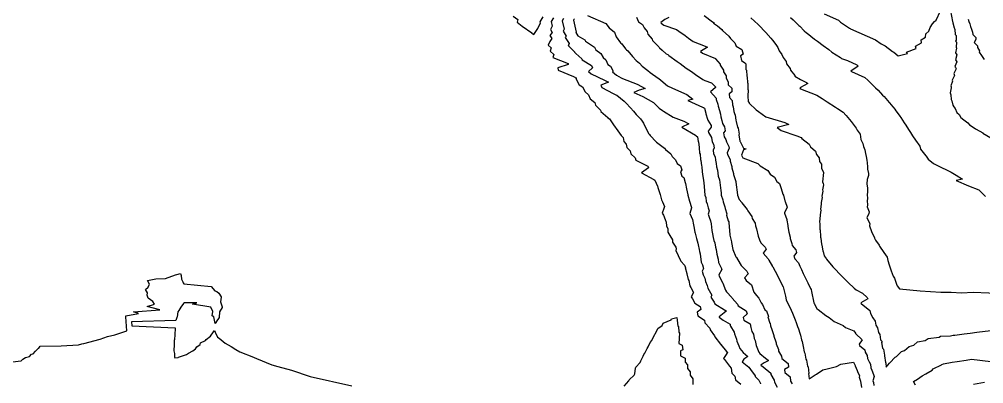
# Model space of a CAD drawing. Header units: metres. Extents: x 706349 to 713144, y 2649082 to 2655455.
# Drawn here: x 710793.2 to 711217.5, y 2652004.8 to 2652164.9 of the extents above; entities that cross this region are included whole.
import ezdxf

# ---------------------------------------------------------------- set-up
doc = ezdxf.new("R2010")
doc.units = ezdxf.units.M
doc.layers.add('C-TOPO-MAJR', color=9, linetype='Continuous')
doc.layers.add('C-TOPO-MINR', color=8, linetype='Continuous')

msp = doc.modelspace()

# ---------------------------------------------------------------- linework, layer by layer
at = {"layer": 'C-TOPO-MAJR', "color": 9, "linetype": 'Continuous', "lineweight": -3, "flags": 128}
for points, elevation in [([(711037.4, 2652165.16), (711037.19, 2652164.85), (711036.98, 2652164.51), (711038.14, 2652159.24), (711038.07, 2652159.11), (711038.98, 2652157.6), (711041.95, 2652155.89), (711042.37, 2652155.36), (711046.19, 2652152.75), (711046.91, 2652151.56), (711049.11, 2652149.85), (711050.01, 2652148.18), (711051.21, 2652147.09), (711052.12, 2652145.09), (711053.24, 2652144.39), (711054.45, 2652142.1), (711054.16, 2652141.85), (711055.88, 2652140.42), (711058.05, 2652139.27), (711058.53, 2652138.86), (711065, 2652136.48), (711068.6, 2652134.51), (711065.98, 2652133.81), (711063.58, 2652132.72), (711067.57, 2652131.03), (711072.15, 2652128.33), (711072.61, 2652127.97), (711074.65, 2652125.88), (711076.18, 2652124.92), (711076.64, 2652124.62), (711080.87, 2652121.88), (711085.5, 2652120.12), (711087.71, 2652118.95), (711084.63, 2652117.6), (711090.72, 2652114.06), (711090.96, 2652113.77), (711091.51, 2652113.32), (711091.88, 2652111.25), (711091.95, 2652111.12), (711092.35, 2652108.65), (711092.26, 2652108.42), (711092.49, 2652106.04), (711092.68, 2652105.68), (711092.95, 2652103.35), (711093.07, 2652102.87), (711093.29, 2652100.63), (711093.46, 2652100.05), (711093.67, 2652097.89), (711093.88, 2652095.79), (711094.14, 2652095.09), (711094.34, 2652093.09), (711094.54, 2652091.47), (711094.72, 2652089.5), (711094.87, 2652087.62), (711095.2, 2652086.65), (711095.42, 2652084.85), (711095.78, 2652083.77), (711096.34, 2652082.06), (711096.69, 2652080.81), (711096.28, 2652079.27), (711096.69, 2652077.98), (711097.32, 2652076.43), (711097.64, 2652075.03), (711097.84, 2652072.06), (711098.13, 2652070.72), (711098.52, 2652068.99), (711098.82, 2652067.77), (711099.13, 2652066.65), (711099.48, 2652064.8), (711099.74, 2652063.8), (711100.06, 2652061.78), (711100.62, 2652059.51), (711100.77, 2652058), (711102.17, 2652055.47), (711102.31, 2652054.99), (711101.03, 2652052.68), (711101.17, 2652052.1), (711102.61, 2652049.31), (711102.68, 2652049), (711103.94, 2652045.89), (711103.95, 2652045.83), (711104.3, 2652045.2), (711106.68, 2652042.71), (711106.88, 2652042.32), (711109.2, 2652039.72), (711109.53, 2652038.95), (711113.05, 2652036.83), (711113.45, 2652035.51), (711111.64, 2652033.95), (711112.03, 2652032.78), (711114.69, 2652031.16), (711115.05, 2652029.56), (711115.42, 2652027.8), (711116.16, 2652026.61), (711116.55, 2652024.68), (711116.92, 2652023.74), (711117.39, 2652021.65), (711117.67, 2652020.91), (711118.56, 2652018.59), (711118.99, 2652018.08), (711121.44, 2652016.02), (711122.62, 2652015.07), (711122.64, 2652014.87), (711120.92, 2652013.92), (711119.6, 2652013.06), (711119.51, 2652012.92), (711120.44, 2652012.15), (711123.79, 2652009.43), (711123.85, 2652008.82), (711125.3, 2652006.37), (711125.39, 2652005.41), (711126.62, 2652003.32)], -10), ([(711114.99, 2652165.53), (711118.23, 2652162.68), (711118.34, 2652162.58), (711118.82, 2652162.12), (711121.25, 2652159.6), (711121.63, 2652159.14), (711123.83, 2652156.69), (711124.6, 2652155.75), (711125.97, 2652153.83), (711126.95, 2652152.52), (711127.54, 2652151), (711128.68, 2652149.4), (711129.26, 2652148.2), (711130.56, 2652146.31), (711130.79, 2652145.41), (711132.36, 2652143.25), (711132.5, 2652142.63), (711134.35, 2652140.23), (711134.45, 2652139.89), (711136.89, 2652138.4), (711139.46, 2652137.14), (711140.06, 2652136.69), (711136.87, 2652134.89), (711136.53, 2652134.54), (711136.54, 2652134.5), (711136.87, 2652134.33), (711144.11, 2652131.61), (711146.36, 2652130.17), (711148.58, 2652128.72), (711152.25, 2652126.28), (711153.11, 2652125.73), (711155.73, 2652124.07), (711156.91, 2652122.79), (711157.04, 2652122.6), (711159.25, 2652119.97), (711159.56, 2652119.39), (711161.41, 2652117.16), (711161.83, 2652116.27), (711163.16, 2652114.39), (711163.37, 2652112.16), (711164.3, 2652110.42), (711164.63, 2652109.03), (711165.2, 2652107.53), (711165.44, 2652105.99), (711165.85, 2652104.68), (711166.03, 2652103), (711166.24, 2652101.84), (711166.35, 2652100.07), (711166.39, 2652099.03), (711166.79, 2652097.15), (711166.77, 2652096.23), (711166.25, 2652094.48), (711166.04, 2652092.59), (711166.42, 2652090.76), (711166.39, 2652088.85), (711166.22, 2652088.02), (711166.34, 2652086.04), (711166.19, 2652085.25), (711166.36, 2652083.21), (711166.21, 2652082.45), (711167.12, 2652080.26), (711167.02, 2652079.65), (711166.09, 2652077.65), (711167.4, 2652075.13), (711167.31, 2652074.12), (711168.18, 2652071.75), (711169.44, 2652068.92), (711169.45, 2652068.82), (711169.96, 2652067.91), (711171.45, 2652065.71), (711171.6, 2652065.23), (711173.51, 2652062.4), (711175.04, 2652060.46), (711175.35, 2652058.96), (711175.95, 2652057), (711176.76, 2652054.45), (711177.59, 2652052.02), (711178.2, 2652051.19), (711179.23, 2652048.15), (711179.46, 2652047.83), (711180.45, 2652046.54), (711189.56, 2652045.59), (711198.68, 2652045.09), (711203.12, 2652045.02), (711207.73, 2652044.75), (711212.83, 2652045.04), (711226.58, 2652044.37)], -20)]:
    msp.add_lwpolyline(points, dxfattribs=dict(at, elevation=elevation))
at = {"layer": 'C-TOPO-MINR', "color": 8, "linetype": 'Continuous', "lineweight": -3, "flags": 128}
for points, elevation in [([(711010.51, 2652166.37), (711012.48, 2652164.91), (711012.18, 2652163.73), (711014.38, 2652161.98), (711018.71, 2652158.99), (711018.71, 2652158.99), (711018.64, 2652158.85), (711019.57, 2652158.24), (711019.86, 2652158.67), (711019.84, 2652158.71), (711021.4, 2652160.85), (711021.27, 2652161.06), (711022.45, 2652163.22), (711022.33, 2652163.8), (711023.65, 2652165.95)], -4), ([(711043.2, 2652166.57), (711051.22, 2652163.02), (711052.72, 2652161.17), (711055.05, 2652159.29), (711055.75, 2652157.25), (711057.74, 2652154.6), (711057.91, 2652154.5), (711058.22, 2652154.1), (711059.96, 2652151.92), (711060.36, 2652151.56), (711060.96, 2652151.01), (711063, 2652148.63), (711064.52, 2652146.89), (711066.13, 2652145.58), (711067.28, 2652144.29), (711069.69, 2652142.38), (711070.71, 2652141.6), (711074.25, 2652139.01), (711074.56, 2652138.84), (711075.39, 2652138.14), (711078.42, 2652135.64), (711080.57, 2652134.72), (711086.94, 2652131.92), (711089.57, 2652129.85), (711087.39, 2652129.28), (711093.74, 2652126.3), (711094.22, 2652126.13), (711094.59, 2652125.89), (711095.27, 2652123.61), (711095.31, 2652123.41), (711095.98, 2652121.01), (711096.06, 2652120.59), (711097.52, 2652118.27), (711097.65, 2652117.53), (711096.28, 2652115.78), (711096.42, 2652115.13), (711097.75, 2652112.92), (711098.08, 2652111.15), (711098.64, 2652110.1), (711098.91, 2652108.45), (711098.47, 2652107.37), (711098.63, 2652105.76), (711099.29, 2652104.46), (711099.46, 2652102.96), (711099.84, 2652101.54), (711099.97, 2652100.14), (711100.44, 2652098.58), (711100.56, 2652097.29), (711100.69, 2652096.03), (711101.3, 2652094.38), (711101.42, 2652093.25), (711101.87, 2652089.64), (711101.97, 2652088.6), (711102.04, 2652087.6), (711102.73, 2652085.61), (711102.84, 2652084.73), (711103.57, 2652082.58), (711103.8, 2652081.84), (711104.47, 2652079.5), (711104.32, 2652078.93), (711105.11, 2652076.42), (711105.31, 2652075.95), (711105.41, 2652075.52), (711105.76, 2652070.3), (711105.82, 2652070), (711106.49, 2652067.07), (711106.52, 2652066.92), (711106.56, 2652066.79), (711107.11, 2652063.83), (711107.11, 2652063.83), (711107.13, 2652063.75), (711108.49, 2652060.61), (711108.67, 2652060.31), (711110.34, 2652057.43), (711110.73, 2652056.76), (711113.23, 2652054.22), (711113.89, 2652053.02), (711112.22, 2652051.33), (711113.06, 2652050.2), (711115.39, 2652048.25), (711116.32, 2652045.04), (711117.48, 2652043.53), (711118.54, 2652042.43), (711119.59, 2652040.34), (711120.24, 2652039.61), (711121.24, 2652037.3), (711121.98, 2652036.85), (711122.75, 2652034.32), (711122.52, 2652034.12), (711123.39, 2652031.46), (711123.5, 2652031.39), (711123.76, 2652030.21), (711124.26, 2652028.67), (711124.29, 2652028.57), (711125.15, 2652025.96), (711125.22, 2652025.68), (711126.05, 2652023.26), (711126.15, 2652022.79), (711126.25, 2652022.26), (711127.14, 2652019.87), (711127.27, 2652019.13), (711128.52, 2652016.87), (711128.68, 2652015.85), (711131.45, 2652013.61), (711131.58, 2652012.08), (711129.8, 2652011.09), (711130.03, 2652009.66), (711132.32, 2652007.81), (711132.51, 2652005.88), (711133.18, 2652004.75)], -12), ([(711094.54, 2652166.64), (711098.16, 2652163.77), (711098.98, 2652163.39), (711098.61, 2652163.22), (711100.41, 2652162.04), (711102.22, 2652160.42), (711102.58, 2652160.03), (711105.3, 2652157.56), (711106.04, 2652156.55), (711108.05, 2652154.64), (711108.58, 2652153.14), (711111.01, 2652151.62), (711111.61, 2652149.55), (711110.55, 2652148.9), (711110.91, 2652146.86), (711112.37, 2652145.86), (711112.81, 2652145.31), (711112.9, 2652142.92), (711113.19, 2652142.51), (711113.32, 2652139.99), (711113.5, 2652139.7), (711113.56, 2652137.05), (711113.67, 2652136.85), (711113.68, 2652134.1), (711113.81, 2652133.97), (711113.77, 2652131.17), (711113.71, 2652131.12), (711113.89, 2652128.74), (711114.27, 2652128.21), (711114.37, 2652128.14), (711117.39, 2652125.13), (711118.47, 2652124.46), (711121.68, 2652122.01), (711130.07, 2652119.51), (711131.78, 2652118.69), (711126.62, 2652117.31), (711128.38, 2652116.09), (711135.22, 2652113.73), (711137.25, 2652112.97), (711137.53, 2652112.59), (711140.75, 2652109.99), (711141.35, 2652108.95), (711143.43, 2652107.03), (711143.91, 2652105.54), (711145.14, 2652104.11), (711145.3, 2652102.39), (711146.13, 2652101.25), (711146.14, 2652099.36), (711146.66, 2652098.41), (711147.02, 2652097.64), (711146.57, 2652093.54), (711146.8, 2652092.79), (711146.98, 2652092.12), (711146.56, 2652089.99), (711146.67, 2652089.35), (711146.29, 2652087.19), (711146.37, 2652086.56), (711145.95, 2652084.37), (711146.03, 2652083.73), (711145.72, 2652081.53), (711145.95, 2652080.88), (711145.67, 2652080.31), (711145.18, 2652075.76), (711145.43, 2652075.14), (711145.41, 2652072.71), (711145.49, 2652072.2), (711145.64, 2652069.63), (711145.73, 2652069.21), (711145.82, 2652068.81), (711146.14, 2652066.15), (711146.22, 2652065.87), (711146.76, 2652063.04), (711146.86, 2652062.92), (711147.34, 2652060.99), (711148.22, 2652059.76), (711148.4, 2652059.55), (711151.16, 2652056.22), (711152.02, 2652055.3), (711154.39, 2652052.75), (711156.09, 2652051.03), (711157.82, 2652049.34), (711160.54, 2652046.73), (711161.32, 2652046), (711164.12, 2652044.57), (711166.25, 2652042.69), (711166.57, 2652042.03), (711163.46, 2652040.27), (711163.51, 2652040.09), (711167.4, 2652036.91), (711167.69, 2652035.71), (711168.78, 2652033.76), (711169.7, 2652032.31), (711170.02, 2652030.57), (711170.79, 2652029.39), (711171.2, 2652027.33), (711171.76, 2652026.4), (711172.1, 2652024.09), (711172.86, 2652023.38), (711172.51, 2652022.86), (711172.93, 2652020.4), (711173.43, 2652020), (711173.79, 2652017.27), (711173.92, 2652017.05), (711174.32, 2652014.07), (711174.36, 2652013.99), (711174.39, 2652013.92), (711174.58, 2652012.11), (711176.04, 2652013.8), (711176.26, 2652013.91), (711178.53, 2652016.49), (711179.19, 2652016.76), (711181.38, 2652018.96), (711182.7, 2652019.39), (711184.64, 2652021.2), (711186.78, 2652021.76), (711188.43, 2652023.15), (711191.78, 2652023.77), (711193.07, 2652024.66), (711197.91, 2652025.27), (711198.53, 2652025.64), (711202.9, 2652025.9), (711204, 2652026.2), (711204.81, 2652026.14), (711208.89, 2652026.78), (711211.59, 2652027.05), (711214.48, 2652027.51), (711220.6, 2652028.11)], -18), ([(711147.29, 2652167.3), (711153.54, 2652164.48), (711154.53, 2652163.72), (711158.45, 2652160.97), (711158.72, 2652160.86), (711158.83, 2652160.8), (711166.29, 2652157.47), (711169.83, 2652155.88), (711172.43, 2652154.13), (711174.16, 2652153.23), (711177.38, 2652150.81), (711177.92, 2652150.5), (711179.85, 2652148.94), (711183.96, 2652149.89), (711183.59, 2652150.43), (711187.82, 2652152.12), (711187.5, 2652153.14), (711190.2, 2652154.58), (711190.03, 2652155.86), (711191.85, 2652157.14), (711192.01, 2652158.58), (711193.4, 2652159.68), (711193.89, 2652161.26), (711194.95, 2652163), (711195.91, 2652163.89), (711196.63, 2652164.57), (711198.43, 2652168.59)], -24), ([(711202.89, 2652168.63), (711203.78, 2652163.93), (711203.85, 2652163.69), (711203.94, 2652163.42), (711204.45, 2652161.15), (711204.58, 2652160.83), (711204.72, 2652160.48), (711204.96, 2652158.26), (711205.37, 2652157.84), (711205.37, 2652155.69), (711205.12, 2652155.3), (711205.59, 2652154.84), (711205.32, 2652152.7), (711205.59, 2652152.28), (711205.11, 2652150.12), (711205.41, 2652149.71), (711205.73, 2652149.24), (711205.02, 2652147.15), (711205.33, 2652146.72), (711205.66, 2652146.22), (711204.81, 2652144.16), (711205.07, 2652143.7), (711205.32, 2652143.19), (711204.33, 2652141.16), (711204.5, 2652140.73), (711204.67, 2652140.25), (711203.65, 2652138.19), (711203.78, 2652137.78), (711203.04, 2652135.63), (711203.15, 2652135.24), (711203.24, 2652134.83), (711202.8, 2652132.66), (711202.91, 2652132.24), (711203.08, 2652131.79), (711203.17, 2652129.65), (711203.41, 2652129.15), (711203.93, 2652127.13), (711204.31, 2652126.52), (711204.92, 2652125.79), (711205.72, 2652124.03), (711206.63, 2652123.15), (711207.46, 2652121.74), (711208.73, 2652120.7), (711210.56, 2652119.39), (711211.3, 2652118.5), (711213.7, 2652117), (711214.13, 2652116.58), (711217.07, 2652114.97), (711217.12, 2652114.94), (711217.15, 2652114.92), (711220.67, 2652112.77)], -24), ([(711028.16, 2652165.58), (711027.21, 2652164.03), (711027.68, 2652161.89), (711026.87, 2652160.41), (711027.62, 2652159.17), (711026.61, 2652157.8), (711027.52, 2652156.48), (711026.6, 2652155.12), (711025.9, 2652153.58), (711027.15, 2652152.33), (711026.71, 2652150.91), (711028.43, 2652149.39), (711027.88, 2652148.18), (711034.71, 2652145.44), (711034.62, 2652145.07), (711030.14, 2652143.53), (711030.23, 2652142.59), (711036.99, 2652139.83), (711038.41, 2652139.05), (711038.09, 2652138.92), (711039.47, 2652136.07), (711040.92, 2652135.28), (711042.13, 2652133.01), (711043.67, 2652131.77), (711044.39, 2652130.04), (711046.34, 2652128.36), (711046.73, 2652127.17), (711048.92, 2652125.05), (711049.07, 2652124.36), (711052.12, 2652121.71), (711052.15, 2652121.59), (711052.8, 2652121.13), (711054.34, 2652119.06), (711054.61, 2652118.51), (711056.52, 2652115.91), (711058.03, 2652113.86), (711058.87, 2652112.97), (711059.14, 2652111.25), (711060.26, 2652110.13), (711060.54, 2652108.58), (711061.96, 2652107.19), (711062.3, 2652105.85), (711064.16, 2652104.1), (711064.4, 2652103.05), (711069.73, 2652100.38), (711069.86, 2652100.03), (711069.98, 2652099.7), (711066.97, 2652097.48), (711072.41, 2652094.58), (711072.79, 2652094.3), (711072.81, 2652094.24), (711074.01, 2652091.63), (711074.07, 2652091.33), (711074.14, 2652091), (711075.01, 2652088.42), (711075.14, 2652087.88), (711075.8, 2652085.54), (711076.22, 2652084.77), (711077.12, 2652082.63), (711076.78, 2652081.75), (711076.01, 2652079.79), (711076.63, 2652078.89), (711077.37, 2652076.96), (711077.85, 2652075.83), (711077.87, 2652074.12), (711078.46, 2652072.85), (711078.51, 2652071.33), (711079.34, 2652069.9), (711080.51, 2652068.08), (711080.58, 2652066.95), (711082.1, 2652064.85), (711082.24, 2652064.05), (711082.03, 2652063.31), (711084.09, 2652058.92), (711084.18, 2652058.58), (711085.93, 2652056.92), (711086.23, 2652055.92), (711086.2, 2652055.86), (711086.83, 2652053.26), (711086.95, 2652053.02), (711087.53, 2652050.55), (711087.7, 2652050.12), (711088.24, 2652047.78), (711088.61, 2652047.12), (711089.8, 2652044.82), (711088.8, 2652042.97), (711089.35, 2652042.14), (711090.47, 2652040.23), (711092.71, 2652038.77), (711093.02, 2652037.38), (711091.49, 2652036.2), (711091.7, 2652034.69), (711094.72, 2652032.66), (711094.86, 2652031.61), (711097.04, 2652029.23), (711097.14, 2652028.53), (711099.1, 2652025.77), (711099.14, 2652025.38), (711101.67, 2652022.1), (711101.66, 2652022.06), (711101.81, 2652022), (711104.36, 2652018.97), (711104.96, 2652018.47), (711104.46, 2652018.14), (711102.95, 2652015.92), (711103.48, 2652015.49), (711105.69, 2652012.52), (711106.39, 2652011.58), (711106.74, 2652009.48), (711108, 2652008.16), (711108.3, 2652006.46), (711110.6, 2652004.59)], -6), ([(711032.68, 2652165.22), (711032.1, 2652164.27), (711032.91, 2652160.57), (711032.47, 2652159.76), (711033.83, 2652157.5), (711033.38, 2652156.89), (711035.17, 2652154.28), (711034.9, 2652153.87), (711034.68, 2652153.41), (711037.47, 2652150.62), (711037.44, 2652150.53), (711038.12, 2652149.93), (711040.71, 2652147.56), (711040.9, 2652147.14), (711044.89, 2652144.66), (711045.45, 2652143.59), (711043.56, 2652141.98), (711044.81, 2652140.94), (711050.68, 2652138.18), (711052.42, 2652137.23), (711049.07, 2652135.93), (711049.54, 2652134.96), (711054.45, 2652132.28), (711055.65, 2652131.78), (711056.09, 2652131.52), (711059.32, 2652128.92), (711060.21, 2652128.01), (711062.08, 2652126.06), (711063.46, 2652124.6), (711064.55, 2652123.12), (711066.48, 2652121.17), (711067.25, 2652120.13), (711067.86, 2652119.33), (711070.08, 2652114.75), (711070.44, 2652114.26), (711070.73, 2652113.87), (711073.32, 2652111.12), (711073.33, 2652111.09), (711073.51, 2652110.91), (711077.04, 2652108.37), (711077.48, 2652107.75), (711079.81, 2652105.74), (711080.45, 2652104.61), (711081.94, 2652103.13), (711082.59, 2652101.63), (711084.14, 2652100.6), (711084.67, 2652098.71), (711084.03, 2652097.94), (711084.68, 2652096), (711085.55, 2652095.35), (711086.12, 2652093.16), (711086.3, 2652092.75), (711086.8, 2652090.4), (711087.31, 2652087.83), (711087.37, 2652087.68), (711087.99, 2652085.02), (711088, 2652084.96), (711088, 2652084.96), (711088.87, 2652082.27), (711088.91, 2652082.12), (711088.23, 2652079.62), (711088.26, 2652079.54), (711089.33, 2652076.91), (711089.88, 2652074.54), (711089.92, 2652073.81), (711090.43, 2652071.43), (711090.55, 2652070.92), (711091.11, 2652068.62), (711091.71, 2652066.5), (711091.84, 2652065.77), (711092.37, 2652063.78), (711092.51, 2652062.89), (711092.76, 2652061.9), (711093.12, 2652058.27), (711093.79, 2652057.06), (711094.27, 2652055.45), (711093.62, 2652054.27), (711094, 2652052.68), (711094.78, 2652051.17), (711095.11, 2652049.77), (711095.82, 2652048.01), (711096.09, 2652046.8), (711097.29, 2652044.67), (711097.81, 2652043.66), (711097.37, 2652042.86), (711098.9, 2652040.56), (711099.27, 2652039.93), (711103.4, 2652037.24), (711104.12, 2652036.8), (711104.15, 2652036.7), (711103.26, 2652035.93), (711101.05, 2652034.23), (711101.08, 2652033.97), (711102.92, 2652032.73), (711105.89, 2652030.93), (711105.99, 2652030.51), (711106.08, 2652030.04), (711107.72, 2652027.42), (711107.87, 2652026.68), (711108.74, 2652024.43), (711108.95, 2652023.5), (711109.71, 2652021.49), (711110.16, 2652020.33), (711111.68, 2652018.52), (711113.79, 2652016.75), (711112.03, 2652015.6), (711111.23, 2652014.42), (711114.12, 2652012.04), (711114.89, 2652011), (711116.9, 2652008.32), (711116.96, 2652007.97), (711118.51, 2652006.34), (711119.35, 2652004.92), (711119.36, 2652004.73)], -8), ([(711064.78, 2652165.8), (711065.69, 2652163.88), (711067.35, 2652162.61), (711068.04, 2652161.16), (711069.42, 2652159.51), (711069.79, 2652158.43), (711071.66, 2652156.25), (711071.8, 2652155.56), (711074.55, 2652152.8), (711074.68, 2652152.57), (711074.83, 2652152.38), (711075.96, 2652151.35), (711077.83, 2652149.73), (711078.46, 2652149.47), (711078.99, 2652149.09), (711082.57, 2652146.44), (711083.97, 2652145.44), (711086.6, 2652143.52), (711088.94, 2652141.94), (711090.63, 2652140.7), (711093.99, 2652138.5), (711094.73, 2652137.99), (711097.67, 2652137.07), (711099.45, 2652135.32), (711099.45, 2652134.95), (711097.27, 2652133.1), (711097.28, 2652133), (711099.78, 2652130.27), (711099.84, 2652129.63), (711100.51, 2652127.58), (711100.63, 2652126.69), (711101.21, 2652124.83), (711101.69, 2652123.22), (711101.89, 2652122), (711102.31, 2652120.5), (711102.59, 2652119.07), (711103.47, 2652117.66), (711103.79, 2652115.98), (711102.99, 2652114.97), (711103.34, 2652113.28), (711104.09, 2652112.04), (711104.27, 2652111.06), (711105.33, 2652109.07), (711105.47, 2652108.26), (711104.68, 2652106.32), (711104.76, 2652105.47), (711105.9, 2652103.25), (711105.98, 2652102.57), (711106.61, 2652100.2), (711106.66, 2652099.64), (711107.42, 2652097.11), (711107.46, 2652096.68), (711107.5, 2652096.26), (711108.47, 2652093.67), (711108.49, 2652093.4), (711109.2, 2652087.81), (711109.21, 2652087.7), (711109.22, 2652087.59), (711109.87, 2652085.69), (711111.12, 2652084.48), (711111.02, 2652084.32), (711113.43, 2652081.32), (711113.72, 2652080.71), (711115.41, 2652078.26), (711115.57, 2652077.36), (711116.89, 2652075.3), (711117.15, 2652074.12), (711117.49, 2652072.79), (711118.25, 2652069.58), (711118.79, 2652068.06), (711119.5, 2652066.75), (711121.36, 2652064.83), (711121.79, 2652063.99), (711120.43, 2652062.14), (711122.74, 2652059.63), (711123, 2652059.04), (711124.55, 2652056.34), (711124.69, 2652056.11), (711125.79, 2652054.2), (711126.27, 2652053.21), (711126.32, 2652053.11), (711127.77, 2652050.29), (711127.96, 2652049.9), (711129.32, 2652047.35), (711130.24, 2652043.24), (711130.56, 2652041.67), (711131.5, 2652039.79), (711132.01, 2652038.74), (711132.77, 2652037.1), (711133.35, 2652035.82), (711133.96, 2652034.37), (711134.56, 2652032.9), (711135.01, 2652031.63), (711135.59, 2652029.98), (711135.95, 2652028.88), (711136.53, 2652027.05), (711136.83, 2652026.11), (711137.37, 2652024.1), (711137.64, 2652023.32), (711138.08, 2652021.14), (711138.56, 2652018.76), (711138.78, 2652018.17), (711139.23, 2652015.63), (711139.48, 2652015.18), (711139.9, 2652012.47), (711140.29, 2652012.16), (711140.53, 2652009.29), (711140.41, 2652009.22), (711140.77, 2652006.99), (711143.3, 2652008.77), (711143.94, 2652008.98), (711146.78, 2652010.95), (711148.65, 2652011.4), (711152.71, 2652012.38), (711154.62, 2652013.34), (711160.21, 2652014.21), (711160.94, 2652012.76), (711160.96, 2652012.6), (711161.89, 2652010.58), (711162.04, 2652010.16), (711162.89, 2652008.28), (711162.68, 2652007.71), (711163.29, 2652005.96), (711163.68, 2652003.09)], -14), ([(711078.91, 2652165.74), (711077.14, 2652164.9), (711075.48, 2652163.52), (711075.59, 2652163.29), (711076.79, 2652162.37), (711082.41, 2652160.51), (711083.35, 2652159.75), (711086.13, 2652157.85), (711087.68, 2652156.6), (711089.61, 2652155.18), (711095.01, 2652153.17), (711095.91, 2652152.62), (711092.85, 2652150.79), (711093.75, 2652150.01), (711099.49, 2652147.63), (711099.51, 2652147.62), (711101.5, 2652145.17), (711101.51, 2652144.76), (711102.99, 2652142.62), (711103.03, 2652141.88), (711104.18, 2652140.06), (711104.2, 2652139.03), (711105.11, 2652137.4), (711105.11, 2652136.14), (711106.63, 2652134.65), (711106.61, 2652133.06), (711105.49, 2652132.11), (711105.61, 2652130.61), (711106.85, 2652129.25), (711107.03, 2652127.4), (711107.34, 2652126.43), (711107.63, 2652124.37), (711107.89, 2652123.55), (711108.1, 2652122.83), (711108.47, 2652120.59), (711108.64, 2652119.98), (711109.12, 2652117.54), (711109.43, 2652117.05), (711109.92, 2652114.44), (711109.69, 2652114.15), (711110.27, 2652111.42), (711110.42, 2652111.17), (711110.46, 2652110.96), (711111.87, 2652108.34), (711112.69, 2652108.06), (711112.83, 2652107.95), (711113.01, 2652107.79), (711111.8, 2652107.52), (711110.89, 2652105.28), (711110.89, 2652105.19), (711111.51, 2652104), (711118.15, 2652101.62), (711119.14, 2652100.59), (711122.45, 2652098.47), (711123.56, 2652096.89), (711125.48, 2652095.58), (711126.55, 2652093.6), (711127.66, 2652092.83), (711128.37, 2652090.61), (711129.08, 2652088.1), (711129.35, 2652087.65), (711129.97, 2652085.09), (711130.12, 2652084.85), (711131.03, 2652082.35), (711129.81, 2652079.9), (711129.79, 2652079.73), (711130.88, 2652077.02), (711130.88, 2652076.71), (711131.25, 2652074.25), (711131.28, 2652073.81), (711131.75, 2652071.43), (711132.28, 2652069.24), (711132.36, 2652068.55), (711133.03, 2652066.45), (711133.19, 2652065.59), (711134.78, 2652063.6), (711135.07, 2652062.4), (711133.96, 2652060.87), (711134.39, 2652059.7), (711136, 2652057.94), (711136.61, 2652056.39), (711137.28, 2652055.03), (711138.09, 2652053.2), (711138.63, 2652052.09), (711139.67, 2652049.97), (711140.1, 2652049.13), (711141.31, 2652046.7), (711141.59, 2652046.16), (711141.79, 2652045.29), (711142.78, 2652040.38), (711142.88, 2652040.17), (711144.08, 2652037.75), (711144.65, 2652037.34), (711147.98, 2652034.71), (711149.51, 2652033.86), (711151.75, 2652032.07), (711155.62, 2652030.31), (711156.63, 2652029.53), (711160.41, 2652028.1), (711161.1, 2652026.97), (711161.12, 2652026.81), (711164.01, 2652024.11), (711162.7, 2652022.15), (711162.78, 2652021.65), (711165.18, 2652019.74), (711165.32, 2652018.71), (711166.23, 2652017.14), (711166.4, 2652015.84), (711167.1, 2652014.47), (711167.67, 2652013.34), (711167.84, 2652011.73), (711168.29, 2652010.74), (711168.99, 2652008.81), (711169.35, 2652008.02), (711168.67, 2652006.11), (711168.95, 2652005.31), (711169.13, 2652004)], -16), ([(711132.55, 2652165.72), (711133.71, 2652164.66), (711136.11, 2652162.27), (711136.57, 2652161.84), (711138.54, 2652159.8), (711139.49, 2652159.05), (711139.81, 2652158.85), (711142.99, 2652156.21), (711144.4, 2652155.3), (711146.81, 2652153.37), (711149.36, 2652151.72), (711150.75, 2652150.53), (711154.42, 2652148.15), (711154.92, 2652147.71), (711157.52, 2652146.78), (711161.67, 2652144.92), (711162.27, 2652144.3), (711158.98, 2652142.2), (711159.33, 2652141.93), (711165.25, 2652139.39), (711166.5, 2652138.16), (711168.15, 2652136.58), (711169.89, 2652134.87), (711171.05, 2652133.77), (711173.03, 2652131.63), (711173.66, 2652130.98), (711175.89, 2652128.41), (711176.11, 2652128.17), (711177.5, 2652126.45), (711178.49, 2652125.29), (711178.59, 2652125.11), (711180.61, 2652122.36), (711180.99, 2652121.75), (711182.54, 2652119.49), (711183.26, 2652118.45), (711184.4, 2652116.56), (711185.34, 2652115.13), (711186.18, 2652113.68), (711187.54, 2652111.81), (711189.44, 2652109.19), (711189.73, 2652107.86), (711192.02, 2652104.98), (711192.12, 2652104.78), (711193.07, 2652103.46), (711195.48, 2652101.59), (711196.04, 2652101.29), (711196.93, 2652100.83), (711203.24, 2652097.76), (711205.4, 2652096.49), (711208.1, 2652094.69), (711205.43, 2652094.06), (711210.81, 2652091.82), (711215.28, 2652089.94), (711216.31, 2652089.02), (711216.67, 2652088.73), (711218.25, 2652087.07)], -22), ([(711210.67, 2652165.04), (711210.97, 2652164.02), (711211.35, 2652162.92), (711211.63, 2652161.69), (711212.08, 2652160.55), (711212.6, 2652159.29), (711212.72, 2652158.22), (711214.07, 2652156.86), (711214.08, 2652156), (711213.25, 2652154.72), (711214.8, 2652153.23), (711214.71, 2652152.5), (711215.62, 2652151.05), (711215.49, 2652150.45), (711216.55, 2652148.99), (711217.69, 2652147.3)], -26), ([(710790.27, 2652014.48), (710793.97, 2652014.89), (710794.77, 2652015.58), (710795.97, 2652016.38), (710797.67, 2652016.72), (710798.49, 2652017.75), (710799.33, 2652017.98), (710800.31, 2652019.11), (710801.67, 2652020.43), (710801.77, 2652020.48), (710802.32, 2652021.29), (710811.65, 2652021.48), (710819.28, 2652021.87), (710820.76, 2652022.32), (710821.55, 2652022.52), (710828.74, 2652024.4), (710831.95, 2652025.47), (710835.27, 2652026.24), (710840.45, 2652027.98), (710840.51, 2652028), (710840.3, 2652030.01), (710840.33, 2652030.02), (710840.17, 2652032.08), (710840.18, 2652032.08), (710840.01, 2652034.16), (710840.03, 2652034.16), (710840.05, 2652034.58), (710845.7, 2652035.69), (710843.48, 2652036.32), (710855.03, 2652037.19), (710849.4, 2652038.74), (710852.7, 2652039.8), (710851.96, 2652040.88), (710849.82, 2652042.36), (710849.48, 2652043.7), (710849.6, 2652044.79), (710848.77, 2652046.24), (710849.87, 2652047.22), (710850.52, 2652048.54), (710849.67, 2652050.12), (710853.25, 2652050.83), (710857.56, 2652051.09), (710861.89, 2652052.69), (710862.56, 2652052.8), (710864.14, 2652053.19), (710864.27, 2652052.74), (710864.35, 2652052.38), (710864.59, 2652050.73), (710865.15, 2652049.56), (710865.28, 2652049.12), (710865.62, 2652048.67), (710877.57, 2652047.53), (710879.29, 2652045.62), (710880.03, 2652045.37), (710881.02, 2652044.62), (710882.05, 2652043.01), (710882.02, 2652042.85), (710881.76, 2652040.75), (710882.41, 2652038.6), (710882.46, 2652038.32), (710881.33, 2652036.38), (710881.3, 2652036.21), (710881.08, 2652034.11), (710881.06, 2652033.95), (710879.83, 2652031.94), (710879.86, 2652031.89), (710879.44, 2652031.29), (710879.26, 2652031.98), (710879.27, 2652032.02), (710878.76, 2652034.25), (710878.12, 2652034.58), (710878.34, 2652036.56), (710877.5, 2652038.45), (710869.42, 2652039.72), (710871.31, 2652040.4), (710865.64, 2652040.37), (710865.52, 2652040.17), (710865.45, 2652040.04), (710864.26, 2652038.36), (710863.37, 2652036.93), (710863.01, 2652036.32), (710862.59, 2652034.17), (710862.55, 2652033.88), (710862.08, 2652032.55), (710842.54, 2652032.02), (710842.69, 2652030.16), (710861.79, 2652029.34), (710861.81, 2652028.99), (710861.81, 2652028.94), (710861.63, 2652026.53), (710861.62, 2652026.48), (710861.41, 2652024.11), (710861.4, 2652024.05), (710861.35, 2652021.88), (710861.31, 2652021.64), (710861.19, 2652019.69), (710861.21, 2652019.25), (710861.5, 2652018.07), (710861.5, 2652016.67), (710861.54, 2652016.43), (710861.57, 2652016.12), (710863.04, 2652016.3), (710863.31, 2652016.45), (710866.78, 2652017.69), (710867.59, 2652018.23), (710869.55, 2652019.25), (710870.74, 2652020.05), (710871.29, 2652021.02), (710872.81, 2652021.98), (710872.98, 2652022.79), (710875.09, 2652023.83), (710875.38, 2652024.29), (710877.27, 2652025.66), (710878.58, 2652027.56), (710878.65, 2652027.6), (710879.02, 2652028.2), (710879.31, 2652027.51), (710879.37, 2652027.45), (710880.43, 2652025.23), (710881.13, 2652024.84), (710883.72, 2652022.68), (710886.4, 2652021.14), (710888.41, 2652019.89), (710890.2, 2652018.86), (710896.25, 2652016.48), (710896.56, 2652016.32), (710897.62, 2652015.86), (710904.29, 2652013.13), (710906.91, 2652012.4), (710913.02, 2652010.7), (710921.16, 2652007.99), (710939.48, 2652003.87)], -4), ([(711059.34, 2652003.7), (711061.41, 2652006.11), (711061.49, 2652006.44), (711063.77, 2652008.58), (711063.96, 2652009.11), (711064.27, 2652011.65), (711064.39, 2652012.11), (711066.38, 2652014.14), (711066.61, 2652014.78), (711067.73, 2652016.87), (711068, 2652017.56), (711068.36, 2652018.28), (711069.44, 2652020.25), (711069.94, 2652021.07), (711070.72, 2652022.92), (711071.5, 2652023.8), (711072.15, 2652025.42), (711073.48, 2652027.67), (711074.14, 2652029.05), (711075.96, 2652030.36), (711076.47, 2652031.38), (711080.02, 2652032.91), (711080.17, 2652033.29), (711082.42, 2652033.86), (711082.57, 2652032.79), (711082.62, 2652032.73), (711082.99, 2652030.13), (711083.15, 2652029.91), (711083.37, 2652027.43), (711083.67, 2652027.05), (711083.38, 2652022.46), (711084.9, 2652021.8), (711085.16, 2652019.75), (711084.14, 2652019.2), (711084.1, 2652017.11), (711086.21, 2652016.06), (711086.2, 2652014.3), (711087.19, 2652013.09), (711087.12, 2652011.49), (711088.32, 2652010.04), (711088.3, 2652008.61), (711089.59, 2652006.9), (711089.51, 2652005.68), (711089.55, 2652004.49)], -4), ([(711187.44, 2652004.18), (711186.68, 2652005.73), (711188.3, 2652006.83), (711190.46, 2652008.22), (711192.07, 2652009.15), (711194.78, 2652010.79), (711195.23, 2652011.31), (711198.93, 2652013.08), (711199.01, 2652013.17), (711199.82, 2652013.51), (711203.64, 2652014.25), (711205.76, 2652014.53), (711209.8, 2652015.17), (711212.13, 2652015.56), (711220.6, 2652014.5)], -16), ([(711212.99, 2652004.54), (711217.81, 2652005.44)], -14)]:
    msp.add_lwpolyline(points, dxfattribs=dict(at, elevation=elevation))

doc.saveas('drawing.dxf')
